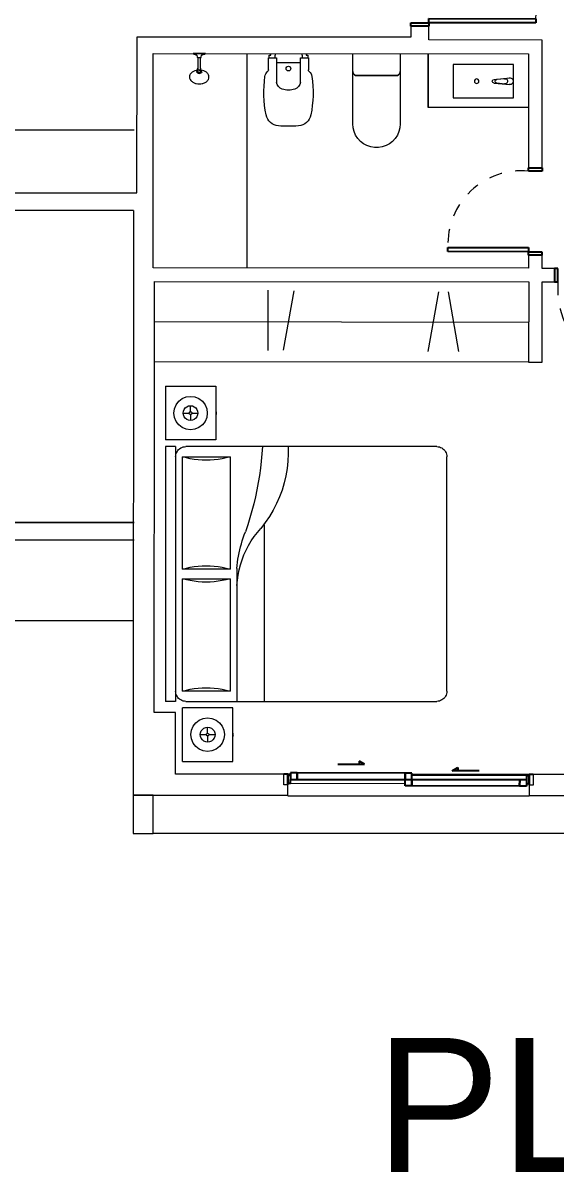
# Model space of a CAD drawing. Header units: millimetres. Extents: x 917 to 1168, y -421 to -23.
# Drawn here: x 1081.82 to 1085.79, y -244.5 to -235.91 of the extents above; entities that cross this region are included whole.
import ezdxf

# ---------------------------------------------------------------- set-up
doc = ezdxf.new("R2010")
doc.units = ezdxf.units.MM
doc.header["$LTSCALE"] = 0.1
doc.linetypes.add('Trazo', pattern=[0.00635, 0.003175, -0.003175])
doc.layers.get('0').update_dxf_attribs({"lineweight": 5})
for name, color, linetype, lineweight in [('A-DETL-GENF', 7, 'Continuous', 5), ('A-DOOR', 7, 'Continuous', 5), ('A-GLAZ', 7, 'Continuous', 5), ('A-GLAZ-SILL', 7, 'Continuous', 5), ('MUEBLES', 250, 'Continuous', 5), ('P-SANR-FIXT', 7, 'Continuous', 5)]:
    doc.layers.add(name, color=color, linetype=linetype, lineweight=lineweight)
doc.layers.add('A-DOOR-HDLN', color=5, linetype='Trazo', lineweight=5, true_color=0x0000ff)
doc.styles.get("Standard").update_dxf_attribs({"font": 'arial.ttf'})

# ---------------------------------------------------------------- blocks, each defined once
blk = doc.blocks.new('Family7 - Puerta OBLAK - Acceso-2885777-1-TORRE-ARQ-PB')
at = {"layer": 'A-DOOR', "color": 8, "lineweight": 25}
for p, q in [((-0.425, -0.0668), (-0.425, 0.0668)), ((-0.425, 0.0668), (-0.4, 0.0668)), ((-0.4, 0.0668), (-0.4, -0.0668)), ((0.4, -0.0668), (0.4, 0.0668)), ((0.4, 0.0668), (0.425, 0.0668)), ((0.425, 0.0668), (0.425, -0.0668)), ((-0.4, -0.0668), (-0.425, -0.0668)), ((-0.4, -0.0667), (-0.3693, -0.0667)), ((-0.4, -0.8667), (-0.4, -0.0667)), ((-0.3693, -0.0667), (-0.3693, -0.8667)), ((0.425, -0.0668), (0.4, -0.0668)), ((-0.3693, -0.8667), (-0.4, -0.8667))]:
    blk.add_line(p, q, dxfattribs=at)
at = {"layer": 'A-DOOR-HDLN', "color": 8}
blk.add_arc((-0.3269, -0.1376), 0.7303, 266.67006, 5.56979, dxfattribs=at)
blk = doc.blocks.new('Family6 - Puerta OBLAK - Baño-2882883-1-TORRE-ARQ-PB')
at = {"layer": 'A-DOOR', "color": 8, "lineweight": 25}
for p, q in [((-0.3, 0.6507), (-0.2685, 0.6507)), ((-0.3, 0.0507), (-0.3, 0.6507)), ((-0.2685, 0.6507), (-0.2685, 0.0507)), ((-0.325, -0.05), (-0.325, 0.05)), ((-0.325, 0.05), (-0.3, 0.05)), ((-0.2685, 0.0507), (-0.3, 0.0507)), ((-0.3, 0.05), (-0.3, -0.05)), ((0.3, -0.05), (0.3, 0.05)), ((0.3, 0.05), (0.325, 0.05)), ((0.325, 0.05), (0.325, -0.05)), ((-0.3, -0.05), (-0.325, -0.05)), ((0.325, -0.05), (0.3, -0.05))]:
    blk.add_line(p, q, dxfattribs=at)
at = {"layer": 'A-DOOR-HDLN', "color": 8}
blk.add_arc((-0.2437, 0.1049), 0.5464, 354.31204, 92.59832, dxfattribs=at)
blk = doc.blocks.new('Windows_Opening-Slide_UFME_Fenetre_Coulissante_2V - 1_20 x 1_80-2559393-1-TORRE-ARQ-PB')
at = {"layer": 'A-GLAZ', "color": 8, "lineweight": 25}
for p, q in [((-0.9, -0.078), (-0.9, 0.002)), ((-0.88, 0.008), (-0.83, 0.008)), ((-0.88, -0.04), (-0.88, 0.008)), ((-0.83, 0.008), (-0.025, 0.008)), ((-0.83, -0.04), (-0.83, 0.008)), ((-0.83, 0.008), (-0.83, -0.04)), ((-0.025, 0.008), (-0.025, -0.04)), ((-0.025, -0.04), (-0.025, 0.008)), ((-0.025, 0.008), (0.025, 0.008)), ((0.025, 0.008), (0.025, -0.04)), ((0.9, 0.002), (0.9, -0.078)), ((-0.93, -0.078), (-0.9, -0.078)), ((-0.88, -0.011), (-0.9, -0.011)), ((-0.9, -0.011), (-0.9, -0.069)), ((-0.9, -0.069), (-0.88, -0.069)), ((-0.83, -0.04), (-0.88, -0.04)), ((-0.88, -0.069), (-0.88, -0.04)), ((-0.025, -0.04), (-0.83, -0.04)), ((0.025, -0.04), (-0.025, -0.04)), ((0.025, -0.04), (-0.025, -0.04)), ((-0.025, -0.04), (-0.025, -0.088)), ((0.83, -0.04), (0.025, -0.04)), ((0.025, -0.04), (0.025, -0.088)), ((0.025, -0.088), (0.025, -0.04)), ((0.83, -0.088), (0.83, -0.04)), ((0.88, -0.04), (0.83, -0.04)), ((0.83, -0.04), (0.83, -0.088)), ((0.9, -0.011), (0.88, -0.011)), ((0.88, -0.011), (0.88, -0.04)), ((0.88, -0.088), (0.88, -0.04)), ((0.88, -0.069), (0.9, -0.069)), ((0.9, -0.069), (0.9, -0.011)), ((0.9, -0.078), (0.93, -0.078)), ((-0.5275, -0.106), (-0.3275, -0.106)), ((-0.3675, -0.1291), (-0.3675, -0.106)), ((-0.3275, -0.106), (-0.3675, -0.1291)), ((-0.025, -0.088), (0.025, -0.088)), ((0.025, -0.088), (0.83, -0.088)), ((0.3275, -0.154), (0.3675, -0.1771)), ((0.5275, -0.154), (0.3275, -0.154)), ((0.3675, -0.1771), (0.3675, -0.154)), ((0.83, -0.088), (0.88, -0.088))]:
    blk.add_line(p, q, dxfattribs=at)
at = {"layer": 'A-GLAZ', "color": 8}
for p, q in [((-0.9, -0.078), (-0.025, -0.078)), ((-0.88, -0.069), (-0.025, -0.069)), ((0.88, -0.011), (0.025, -0.011)), ((0.88, -0.078), (0.9, -0.078))]:
    blk.add_line(p, q, dxfattribs=at)
at = {"layer": 'A-GLAZ-SILL', "color": 8}
for p, q in [((-0.9, 0.078), (-0.9, 0.082)), ((0.9, 0.082), (-0.9, 0.082)), ((0.9, 0.082), (0.9, 0.078))]:
    blk.add_line(p, q, dxfattribs=at)
blk = doc.blocks.new('Family5 - Puerta OPBLAK - Dormitorio-2880729-1-TORRE-ARQ-PB')
at = {"layer": 'A-DOOR', "color": 8, "lineweight": 25}
for p, q in [((-0.35, 0.05), (-0.375, 0.05)), ((-0.375, 0.05), (-0.375, -0.05)), ((-0.35, -0.05), (-0.35, 0.05)), ((0.375, 0.05), (0.35, 0.05)), ((0.35, 0.05), (0.35, -0.05)), ((0.375, -0.05), (0.375, 0.05)), ((-0.375, -0.05), (-0.35, -0.05)), ((0.35, -0.05), (0.315, -0.05)), ((0.315, -0.05), (0.315, -0.75)), ((0.35, -0.75), (0.35, -0.05)), ((0.35, -0.05), (0.375, -0.05)), ((0.315, -0.75), (0.35, -0.75))]:
    blk.add_line(p, q, dxfattribs=at)
at = {"layer": 'A-DOOR-HDLN', "color": 8}
blk.add_arc((0.3017, -0.0967), 0.6534, 175.89838, 271.16402, dxfattribs=at)
blk = doc.blocks.new('cama grande')
at = {"layer": 'MUEBLES'}
for p, q in [((584.8597, 704.5615), (584.8847, 704.5615)), ((584.8597, 704.5615), (584.8597, 704.1865)), ((584.8847, 704.5615), (585.2597, 704.5615)), ((585.2597, 704.1866), (585.2597, 704.5615)), ((585.3097, 704.5615), (587.2097, 704.5615)), ((585.3097, 704.4853), (585.3097, 704.5615)), ((587.2097, 704.4853), (587.2097, 704.5615)), ((584.9515, 704.4365), (584.939, 704.4064)), ((584.9713, 704.4624), (584.9515, 704.4365)), ((584.9972, 704.4822), (584.9713, 704.4624)), ((585.0273, 704.4947), (584.9972, 704.4822)), ((585.0597, 704.499), (585.0273, 704.4947)), ((585.092, 704.4947), (585.0597, 704.499)), ((585.1221, 704.4822), (585.092, 704.4947)), ((585.148, 704.4624), (585.1221, 704.4822)), ((585.1679, 704.4365), (585.148, 704.4624)), ((585.1804, 704.4064), (585.1679, 704.4365)), ((585.3097, 704.4853), (585.3859, 704.4853)), ((585.3155, 704.4382), (585.3123, 704.4288)), ((585.3199, 704.4472), (585.3155, 704.4382)), ((585.3254, 704.4554), (585.3199, 704.4472)), ((585.332, 704.4629), (585.3254, 704.4554)), ((585.3395, 704.4695), (585.332, 704.4629)), ((585.3478, 704.475), (585.3395, 704.4695)), ((585.3567, 704.4795), (585.3478, 704.475)), ((585.3661, 704.4827), (585.3567, 704.4795)), ((585.3759, 704.4846), (585.3661, 704.4827)), ((585.3859, 704.4853), (585.3759, 704.4846)), ((585.3859, 704.4853), (587.1335, 704.4853)), ((586.2241, 704.4345), (585.3859, 704.4345)), ((585.3936, 704.4054), (585.3859, 704.4345)), ((585.3859, 704.4345), (585.3859, 704.0789)), ((586.2241, 704.4345), (586.2163, 704.4054)), ((586.2241, 704.0789), (586.2241, 704.4345)), ((587.1335, 704.4345), (586.2953, 704.4345)), ((586.2953, 704.4345), (586.2953, 704.0789)), ((586.303, 704.4054), (586.2953, 704.4345)), ((587.1335, 704.4345), (587.1257, 704.4054)), ((587.1434, 704.4846), (587.1335, 704.4853)), ((587.1335, 704.4853), (587.2097, 704.4853)), ((587.1335, 704.0789), (587.1335, 704.4345)), ((587.1532, 704.4827), (587.1434, 704.4846)), ((587.1626, 704.4795), (587.1532, 704.4827)), ((587.1716, 704.475), (587.1626, 704.4795)), ((587.1799, 704.4695), (587.1716, 704.475)), ((587.1873, 704.4629), (587.1799, 704.4695)), ((587.1939, 704.4554), (587.1873, 704.4629)), ((587.1995, 704.4472), (587.1939, 704.4554)), ((587.2039, 704.4382), (587.1995, 704.4472)), ((587.2071, 704.4288), (587.2039, 704.4382)), ((587.6329, 704.4338), (587.2579, 704.4338)), ((587.2579, 704.059), (587.2579, 704.4338)), ((587.6579, 704.4338), (587.6329, 704.4338)), ((587.6579, 704.4338), (587.6579, 704.0589)), ((584.939, 704.4064), (584.9347, 704.374)), ((584.9347, 704.374), (584.939, 704.3417)), ((585.0065, 704.3883), (585.0046, 704.374)), ((585.0496, 704.374), (585.0046, 704.374)), ((585.0046, 704.374), (585.0065, 704.3598)), ((585.012, 704.4015), (585.0065, 704.3883)), ((585.0065, 704.3598), (585.012, 704.3465)), ((585.0208, 704.4129), (585.012, 704.4015)), ((585.0322, 704.4217), (585.0208, 704.4129)), ((585.0454, 704.4272), (585.0322, 704.4217)), ((585.0597, 704.4291), (585.0454, 704.4272)), ((585.05, 704.3766), (585.0496, 704.374)), ((585.0496, 704.374), (585.05, 704.3714)), ((585.051, 704.379), (585.05, 704.3766)), ((585.05, 704.3714), (585.051, 704.369)), ((585.0526, 704.3811), (585.051, 704.379)), ((585.051, 704.369), (585.0526, 704.3669)), ((585.0547, 704.3827), (585.0526, 704.3811)), ((585.0526, 704.3669), (585.0547, 704.3654)), ((585.0571, 704.3837), (585.0547, 704.3827)), ((585.0547, 704.3654), (585.0571, 704.3644)), ((585.0597, 704.384), (585.0571, 704.3837)), ((585.0571, 704.3644), (585.0597, 704.364)), ((585.0597, 704.4291), (585.0597, 704.384)), ((585.0739, 704.4272), (585.0597, 704.4291)), ((585.0623, 704.3837), (585.0597, 704.384)), ((585.0597, 704.364), (585.0623, 704.3644)), ((585.0597, 704.364), (585.0597, 704.319)), ((585.0647, 704.3827), (585.0623, 704.3837)), ((585.0623, 704.3644), (585.0647, 704.3654)), ((585.0667, 704.3811), (585.0647, 704.3827)), ((585.0647, 704.3654), (585.0667, 704.3669)), ((585.0683, 704.379), (585.0667, 704.3811)), ((585.0667, 704.3669), (585.0683, 704.369)), ((585.0693, 704.3766), (585.0683, 704.379)), ((585.0683, 704.369), (585.0693, 704.3714)), ((585.0697, 704.374), (585.0693, 704.3766)), ((585.0693, 704.3714), (585.0697, 704.374)), ((585.0697, 704.374), (585.1147, 704.374)), ((585.0872, 704.4217), (585.0739, 704.4272)), ((585.0986, 704.4129), (585.0872, 704.4217)), ((585.1073, 704.4015), (585.0986, 704.4129)), ((585.1128, 704.3883), (585.1073, 704.4015)), ((585.1073, 704.3465), (585.1128, 704.3598)), ((585.1147, 704.374), (585.1128, 704.3883)), ((585.1128, 704.3598), (585.1147, 704.374)), ((585.1846, 704.374), (585.1804, 704.4064)), ((585.1804, 704.3417), (585.1846, 704.374)), ((585.3103, 704.419), (585.3097, 704.4091)), ((585.3097, 703.8376), (585.3097, 704.4091)), ((585.3123, 704.4288), (585.3103, 704.419)), ((585.3999, 704.3761), (585.3936, 704.4054)), ((585.4049, 704.3465), (585.3999, 704.3761)), ((586.21, 704.3761), (586.205, 704.3465)), ((586.2163, 704.4054), (586.21, 704.3761)), ((586.3093, 704.3761), (586.303, 704.4054)), ((586.3143, 704.3465), (586.3093, 704.3761)), ((587.1194, 704.3761), (587.1144, 704.3465)), ((587.1257, 704.4054), (587.1194, 704.3761)), ((587.209, 704.419), (587.2071, 704.4288)), ((587.2097, 704.4091), (587.209, 704.419)), ((587.2097, 704.4091), (587.2097, 704.0281)), ((587.3954, 704.3546), (587.3695, 704.3348)), ((587.4256, 704.3671), (587.3954, 704.3546)), ((587.4579, 704.3714), (587.4256, 704.3671)), ((587.4902, 704.3671), (587.4579, 704.3714)), ((587.5204, 704.3546), (587.4902, 704.3671)), ((587.5462, 704.3348), (587.5204, 704.3546)), ((584.939, 704.3417), (584.9515, 704.3116)), ((584.9515, 704.3116), (584.9713, 704.2857)), ((584.9713, 704.2857), (584.9972, 704.2658)), ((584.9972, 704.2658), (585.0273, 704.2533)), ((585.012, 704.3465), (585.0208, 704.3351)), ((585.0208, 704.3351), (585.0322, 704.3264)), ((585.0322, 704.3264), (585.0454, 704.3209)), ((585.0454, 704.3209), (585.0597, 704.319)), ((585.0597, 704.319), (585.0739, 704.3209)), ((585.0739, 704.3209), (585.0872, 704.3264)), ((585.0872, 704.3264), (585.0986, 704.3351)), ((585.092, 704.2533), (585.1221, 704.2658)), ((585.0986, 704.3351), (585.1073, 704.3465)), ((585.1221, 704.2658), (585.148, 704.2857)), ((585.148, 704.2857), (585.1679, 704.3116)), ((585.1679, 704.3116), (585.1804, 704.3417)), ((585.4084, 704.3166), (585.4049, 704.3465)), ((585.4106, 704.2867), (585.4084, 704.3166)), ((585.4113, 704.2567), (585.4106, 704.2867)), ((586.1994, 704.2867), (586.1987, 704.2567)), ((586.2015, 704.3166), (586.1994, 704.2867)), ((586.205, 704.3465), (586.2015, 704.3166)), ((586.3178, 704.3166), (586.3143, 704.3465)), ((586.32, 704.2867), (586.3178, 704.3166)), ((586.3207, 704.2567), (586.32, 704.2867)), ((587.1088, 704.2867), (587.1081, 704.2567)), ((587.1109, 704.3166), (587.1088, 704.2867)), ((587.1144, 704.3465), (587.1109, 704.3166)), ((587.3372, 704.2788), (587.3329, 704.2464)), ((587.3497, 704.3089), (587.3372, 704.2788)), ((587.3695, 704.3348), (587.3497, 704.3089)), ((587.4102, 704.2739), (587.4047, 704.2607)), ((587.419, 704.2853), (587.4102, 704.2739)), ((587.4304, 704.2941), (587.419, 704.2853)), ((587.4437, 704.2996), (587.4304, 704.2941)), ((587.4579, 704.3014), (587.4437, 704.2996)), ((587.4579, 704.3014), (587.4579, 704.2564)), ((587.4721, 704.2996), (587.4579, 704.3014)), ((587.4854, 704.2941), (587.4721, 704.2996)), ((587.4968, 704.2853), (587.4854, 704.2941)), ((587.5055, 704.2739), (587.4968, 704.2853)), ((587.511, 704.2607), (587.5055, 704.2739)), ((587.5661, 704.3089), (587.5462, 704.3348)), ((587.5786, 704.2788), (587.5661, 704.3089)), ((587.5828, 704.2464), (587.5786, 704.2788)), ((584.8597, 704.1865), (585.2597, 704.1866)), ((585.0273, 704.2533), (585.0597, 704.2491)), ((585.0489, 704.1866), (585.0488, 704.1866)), ((585.0488, 704.1866), (585.0488, 704.1839)), ((585.0489, 704.1839), (585.0488, 704.1839)), ((585.0489, 704.1839), (585.0489, 704.1866)), ((585.0492, 704.1839), (585.0489, 704.1839)), ((585.0492, 704.1839), (585.0492, 704.1866)), ((585.0498, 704.1839), (585.0492, 704.1839)), ((585.0498, 704.1839), (585.0498, 704.1866)), ((585.0498, 704.1839), (585.0506, 704.1839)), ((585.0506, 704.1839), (585.0506, 704.1866)), ((585.0506, 704.1839), (585.0515, 704.1839)), ((585.0515, 704.1839), (585.0515, 704.1866)), ((585.0515, 704.1839), (585.0526, 704.1839)), ((585.0526, 704.1839), (585.0526, 704.1866)), ((585.0526, 704.1839), (585.0539, 704.1839)), ((585.0539, 704.1839), (585.0539, 704.1866)), ((585.0539, 704.1839), (585.0553, 704.1839)), ((585.0553, 704.1839), (585.0553, 704.1866)), ((585.0553, 704.1839), (585.0568, 704.1839)), ((585.0568, 704.1839), (585.0568, 704.1866)), ((585.0568, 704.1839), (585.0584, 704.1839)), ((585.0584, 704.1839), (585.0584, 704.1866)), ((585.0584, 704.1839), (585.06, 704.1839)), ((585.0597, 704.2491), (585.092, 704.2533)), ((585.06, 704.1839), (585.06, 704.1866)), ((585.06, 704.1839), (585.0616, 704.1839)), ((585.0616, 704.1839), (585.0616, 704.1866)), ((585.0616, 704.1839), (585.0631, 704.1839)), ((585.0631, 704.1839), (585.0631, 704.1866)), ((585.0631, 704.1839), (585.0646, 704.1839)), ((585.0646, 704.1839), (585.0646, 704.1866)), ((585.0646, 704.1839), (585.066, 704.1839)), ((585.066, 704.1839), (585.066, 704.1866)), ((585.066, 704.1839), (585.0673, 704.1839)), ((585.0673, 704.1839), (585.0673, 704.1866)), ((585.0673, 704.1839), (585.0684, 704.1839)), ((585.0684, 704.1839), (585.0684, 704.1866)), ((585.0684, 704.1839), (585.0694, 704.1839)), ((585.0694, 704.1839), (585.0694, 704.1866)), ((585.0694, 704.1839), (585.0701, 704.1839)), ((585.0701, 704.1839), (585.0701, 704.1866)), ((585.0707, 704.1839), (585.0701, 704.1839)), ((585.0707, 704.1839), (585.0707, 704.1866)), ((585.071, 704.1839), (585.0707, 704.1839)), ((585.071, 704.1839), (585.071, 704.1866)), ((585.0711, 704.1839), (585.071, 704.1839)), ((585.0711, 704.1866), (585.0711, 704.1839)), ((585.2597, 704.1866), (585.2597, 704.1866)), ((585.4049, 704.1668), (585.4084, 704.1967)), ((585.4084, 704.1967), (585.4106, 704.2266)), ((585.4106, 704.2266), (585.4113, 704.2567)), ((586.1987, 704.2567), (586.1994, 704.2266)), ((586.1994, 704.2266), (586.2015, 704.1967)), ((586.2015, 704.1967), (586.205, 704.1668)), ((586.3143, 704.1668), (586.3178, 704.1967)), ((586.3178, 704.1967), (586.32, 704.2266)), ((586.32, 704.2266), (586.3207, 704.2567)), ((587.1081, 704.2567), (587.1088, 704.2266)), ((587.1088, 704.2266), (587.1109, 704.1967)), ((587.1109, 704.1967), (587.1144, 704.1668)), ((587.3329, 704.2464), (587.3372, 704.2141)), ((587.3372, 704.2141), (587.3497, 704.1839)), ((587.3497, 704.1839), (587.3695, 704.1581)), ((587.4047, 704.2607), (587.4029, 704.2464)), ((587.4479, 704.2464), (587.4029, 704.2464)), ((587.4029, 704.2464), (587.4047, 704.2322)), ((587.4047, 704.2322), (587.4102, 704.2189)), ((587.4102, 704.2189), (587.419, 704.2075)), ((587.419, 704.2075), (587.4304, 704.1988)), ((587.4304, 704.1988), (587.4437, 704.1933)), ((587.4437, 704.1933), (587.4579, 704.1914)), ((587.4482, 704.249), (587.4479, 704.2464)), ((587.4479, 704.2464), (587.4482, 704.2438)), ((587.4492, 704.2514), (587.4482, 704.249)), ((587.4482, 704.2438), (587.4492, 704.2414)), ((587.4508, 704.2535), (587.4492, 704.2514)), ((587.4492, 704.2414), (587.4508, 704.2393)), ((587.4529, 704.2551), (587.4508, 704.2535)), ((587.4508, 704.2393), (587.4529, 704.2377)), ((587.4553, 704.2561), (587.4529, 704.2551)), ((587.4529, 704.2377), (587.4553, 704.2367)), ((587.4579, 704.2564), (587.4553, 704.2561)), ((587.4553, 704.2367), (587.4579, 704.2364)), ((587.4605, 704.2561), (587.4579, 704.2564)), ((587.4579, 704.2364), (587.4605, 704.2367)), ((587.4579, 704.2364), (587.4579, 704.1914)), ((587.4579, 704.1914), (587.4721, 704.1933)), ((587.4629, 704.2551), (587.4605, 704.2561)), ((587.4605, 704.2367), (587.4629, 704.2377)), ((587.465, 704.2535), (587.4629, 704.2551)), ((587.4629, 704.2377), (587.465, 704.2393)), ((587.4666, 704.2514), (587.465, 704.2535)), ((587.465, 704.2393), (587.4666, 704.2414)), ((587.4676, 704.249), (587.4666, 704.2514)), ((587.4666, 704.2414), (587.4676, 704.2438)), ((587.4679, 704.2464), (587.4676, 704.249)), ((587.4676, 704.2438), (587.4679, 704.2464)), ((587.4679, 704.2464), (587.5129, 704.2464)), ((587.4721, 704.1933), (587.4854, 704.1988)), ((587.4854, 704.1988), (587.4968, 704.2075)), ((587.4968, 704.2075), (587.5055, 704.2189)), ((587.5055, 704.2189), (587.511, 704.2322)), ((587.5129, 704.2464), (587.511, 704.2607)), ((587.511, 704.2322), (587.5129, 704.2464)), ((587.5462, 704.1581), (587.5661, 704.1839)), ((587.5661, 704.1839), (587.5786, 704.2141)), ((587.5786, 704.2141), (587.5828, 704.2464)), ((585.3859, 704.0789), (585.3936, 704.1079)), ((585.3936, 704.1079), (585.3999, 704.1372)), ((585.3999, 704.1372), (585.4049, 704.1668)), ((586.205, 704.1668), (586.21, 704.1372)), ((586.21, 704.1372), (586.2163, 704.1079)), ((586.2163, 704.1079), (586.2241, 704.0789)), ((586.2953, 704.0789), (586.303, 704.1079)), ((586.303, 704.1079), (586.3093, 704.1372)), ((586.3093, 704.1372), (586.3143, 704.1668)), ((587.1144, 704.1668), (587.1194, 704.1372)), ((587.1194, 704.1372), (587.1257, 704.1079)), ((587.1257, 704.1079), (587.1335, 704.0789)), ((587.3695, 704.1581), (587.3954, 704.1382)), ((587.3954, 704.1382), (587.4256, 704.1257)), ((587.4256, 704.1257), (587.4579, 704.1215)), ((587.4579, 704.1215), (587.4902, 704.1257)), ((587.4902, 704.1257), (587.5204, 704.1382)), ((587.5204, 704.1382), (587.5462, 704.1581)), ((585.3859, 704.0789), (586.2241, 704.0789)), ((586.0794, 704.0068), (586.0566, 704.0012)), ((586.1025, 704.0118), (586.0794, 704.0068)), ((586.1256, 704.0162), (586.1025, 704.0118)), ((586.1488, 704.0201), (586.1256, 704.0162)), ((586.1722, 704.0233), (586.1488, 704.0201)), ((586.1956, 704.026), (586.1722, 704.0233)), ((586.2295, 704.0116), (586.1915, 704.0018)), ((586.2191, 704.0281), (586.1956, 704.026)), ((586.2191, 704.0281), (586.3461, 704.0281)), ((586.268, 704.0193), (586.2295, 704.0116)), ((586.3069, 704.0248), (586.268, 704.0193)), ((586.2953, 704.0789), (587.1335, 704.0789)), ((586.3461, 704.0281), (586.3069, 704.0248)), ((586.3461, 704.0281), (587.2097, 704.0281)), ((587.2097, 704.0281), (587.2097, 703.8249)), ((587.2579, 704.0589), (587.2579, 704.059)), ((587.6579, 704.0589), (587.2579, 704.0589)), ((587.4464, 704.059), (587.4464, 704.0562)), ((587.4464, 704.0562), (587.4465, 704.0562)), ((587.4465, 704.0562), (587.4465, 704.059)), ((587.4465, 704.0562), (587.4469, 704.0562)), ((587.4469, 704.0562), (587.4469, 704.059)), ((587.4469, 704.0562), (587.4475, 704.0562)), ((587.4475, 704.0562), (587.4475, 704.059)), ((587.4482, 704.0562), (587.4475, 704.0562)), ((587.4482, 704.0562), (587.4482, 704.059)), ((587.4492, 704.0562), (587.4482, 704.0562)), ((587.4492, 704.0562), (587.4492, 704.059)), ((587.4503, 704.0562), (587.4492, 704.0562)), ((587.4503, 704.0562), (587.4503, 704.059)), ((587.4515, 704.0562), (587.4503, 704.0562)), ((587.4515, 704.0562), (587.4515, 704.059)), ((587.4529, 704.0562), (587.4515, 704.0562)), ((587.4529, 704.0562), (587.4529, 704.059)), ((587.4545, 704.0562), (587.4529, 704.0562)), ((587.4545, 704.0562), (587.4545, 704.059)), ((587.456, 704.0562), (587.4545, 704.0562)), ((587.456, 704.0562), (587.456, 704.059)), ((587.4576, 704.0562), (587.456, 704.0562)), ((587.4576, 704.0562), (587.4576, 704.059)), ((587.4592, 704.0562), (587.4576, 704.0562)), ((587.4592, 704.0562), (587.4592, 704.059)), ((587.4608, 704.0562), (587.4592, 704.0562)), ((587.4608, 704.0562), (587.4608, 704.059)), ((587.4622, 704.0562), (587.4608, 704.0562)), ((587.4622, 704.0562), (587.4622, 704.059)), ((587.4636, 704.0562), (587.4622, 704.0562)), ((587.4636, 704.0562), (587.4636, 704.059)), ((587.4649, 704.0562), (587.4636, 704.0562)), ((587.4649, 704.0562), (587.4649, 704.059)), ((587.4661, 704.0562), (587.4649, 704.0562)), ((587.4661, 704.0562), (587.4661, 704.059)), ((587.467, 704.0562), (587.4661, 704.0562)), ((587.467, 704.0562), (587.467, 704.059)), ((587.4678, 704.0562), (587.467, 704.0562)), ((587.4678, 704.0562), (587.4678, 704.059)), ((587.4678, 704.0562), (587.4683, 704.0562)), ((587.4683, 704.0562), (587.4683, 704.059)), ((587.4683, 704.0562), (587.4687, 704.0562)), ((587.4687, 704.059), (587.4688, 704.059)), ((587.4687, 704.0562), (587.4687, 704.059)), ((587.4687, 704.0562), (587.4688, 704.0562)), ((587.4688, 704.059), (587.4688, 704.0562)), ((585.7896, 703.9164), (585.8417, 703.9312)), ((585.8417, 703.9312), (585.8934, 703.9473)), ((585.8934, 703.9473), (585.9447, 703.9646)), ((585.9667, 703.973), (585.9447, 703.9646)), ((585.9889, 703.9809), (585.9667, 703.973)), ((586.013, 703.9214), (585.9804, 703.8995)), ((586.0112, 703.9882), (585.9889, 703.9809)), ((586.0338, 703.995), (586.0112, 703.9882)), ((586.0468, 703.9415), (586.013, 703.9214)), ((586.0566, 704.0012), (586.0338, 703.995)), ((586.0816, 703.9596), (586.0468, 703.9415)), ((586.1174, 703.9757), (586.0816, 703.9596)), ((586.1541, 703.9898), (586.1174, 703.9757)), ((586.1915, 704.0018), (586.1541, 703.9898)), ((585.3097, 703.8376), (585.3637, 703.8414)), ((585.3097, 703.6456), (585.3097, 703.8376)), ((585.3637, 703.8414), (585.4176, 703.8464)), ((585.4176, 703.8464), (585.4713, 703.8527)), ((585.4713, 703.8527), (585.5249, 703.8602)), ((585.5249, 703.8602), (585.5784, 703.869)), ((585.5784, 703.869), (585.6316, 703.879)), ((585.6316, 703.879), (585.6845, 703.8902)), ((585.6845, 703.8902), (585.7372, 703.9027)), ((585.7372, 703.9027), (585.7896, 703.9164)), ((585.876, 703.8167), (585.9193, 703.8503)), ((585.9492, 703.8757), (585.9193, 703.8503)), ((585.9804, 703.8995), (585.9492, 703.8757)), ((585.7349, 703.7326), (585.7836, 703.7577)), ((585.7836, 703.7577), (585.8307, 703.7858)), ((585.8307, 703.7858), (585.876, 703.8167)), ((585.8939, 703.8249), (587.2097, 703.8249)), ((587.2097, 703.8249), (587.2097, 702.5377)), ((585.4736, 703.6537), (585.5276, 703.663)), ((585.5276, 703.663), (585.581, 703.6756)), ((585.581, 703.6756), (585.6334, 703.6915)), ((585.6334, 703.6915), (585.6848, 703.7105)), ((585.6848, 703.7105), (585.7349, 703.7326)), ((585.3097, 703.6456), (585.3645, 703.645)), ((585.3097, 702.5377), (585.3097, 703.6456)), ((585.3645, 703.645), (585.4192, 703.6476)), ((585.4192, 703.6476), (585.4736, 703.6537)), ((585.3097, 702.5377), (585.3103, 702.5277)), ((585.3103, 702.5277), (585.3123, 702.5179)), ((585.3123, 702.5179), (585.3155, 702.5085)), ((585.3155, 702.5085), (585.3199, 702.4996)), ((585.3199, 702.4996), (585.3254, 702.4913)), ((585.3254, 702.4913), (585.332, 702.4838)), ((585.332, 702.4838), (585.3395, 702.4772)), ((585.3395, 702.4772), (585.3478, 702.4717)), ((585.3478, 702.4717), (585.3567, 702.4673)), ((585.3567, 702.4673), (585.3661, 702.464)), ((585.3661, 702.464), (585.3759, 702.4621)), ((585.3759, 702.4621), (585.3859, 702.4615)), ((587.1335, 702.4615), (585.3859, 702.4615)), ((587.1335, 702.4615), (587.1434, 702.4621)), ((587.1434, 702.4621), (587.1532, 702.464)), ((587.1532, 702.464), (587.1626, 702.4673)), ((587.1626, 702.4673), (587.1716, 702.4717)), ((587.1716, 702.4717), (587.1799, 702.4772)), ((587.1799, 702.4772), (587.1873, 702.4838)), ((587.1873, 702.4838), (587.1939, 702.4913)), ((587.1939, 702.4913), (587.1995, 702.4996)), ((587.1995, 702.4996), (587.2039, 702.5085)), ((587.2039, 702.5085), (587.2071, 702.5179)), ((587.2071, 702.5179), (587.209, 702.5277)), ((587.209, 702.5277), (587.2097, 702.5377))]:
    blk.add_line(p, q, dxfattribs=at)
blk = doc.blocks.new('Sanitary_Toilets_Ceramica-Catalano_Zero-70-One-Piece-Close-Coupled-Syphonic - Default-V1-2-TORRE-ARQ- PB _-2_14_')
at = {"layer": 'A-DETL-GENF', "color": 8}
for p, q in [((0.0444, 0.177), (0.0015, 0.177)), ((0.0887, 0.177), (0.0444, 0.177)), ((0.1331, 0.177), (0.0887, 0.177)), ((0.1331, 0.177), (0.1423, 0.1755)), ((0.524, 0.177), (0.1331, 0.177)), ((0.1423, 0.1755), (0.1331, 0.177)), ((0.1423, 0.1755), (0.1507, 0.1713)), ((0.1507, 0.1713), (0.1423, 0.1755)), ((0.5531, 0.1746), (0.524, 0.177)), ((0.5815, 0.1674), (0.5531, 0.1746)), ((0.1507, 0.1713), (0.1573, 0.1646)), ((0.1573, 0.1646), (0.1507, 0.1713)), ((0.1573, 0.1646), (0.1616, 0.1563)), ((0.1616, 0.1563), (0.1573, 0.1646)), ((0.1616, 0.1563), (0.1631, 0.147)), ((0.1631, 0.147), (0.1616, 0.1563)), ((0.1631, 0.147), (0.1631, -0.147)), ((0.1631, 0.098), (0.1631, 0.147)), ((0.1631, 0.049), (0.1631, 0.098)), ((0.6082, 0.1557), (0.5815, 0.1674)), ((0.6327, 0.1397), (0.6082, 0.1557)), ((0.6542, 0.1199), (0.6327, 0.1397)), ((0.6722, 0.0968), (0.6542, 0.1199)), ((0.6861, 0.0711), (0.6722, 0.0968)), ((0.1631, 0), (0.1631, 0.049)), ((0.6956, 0.0435), (0.6861, 0.0711)), ((0.7004, 0.0146), (0.6956, 0.0435)), ((0.7004, -0.0146), (0.7004, 0.0146)), ((0.1631, -0.049), (0.1631, 0)), ((0.1631, -0.098), (0.1631, -0.049)), ((0.6722, -0.0968), (0.6861, -0.0711)), ((0.6861, -0.0711), (0.6956, -0.0435)), ((0.6956, -0.0435), (0.7004, -0.0146)), ((0.1507, -0.1713), (0.1423, -0.1755)), ((0.1423, -0.1755), (0.1507, -0.1713)), ((0.1573, -0.1646), (0.1507, -0.1713)), ((0.1507, -0.1713), (0.1573, -0.1646)), ((0.1616, -0.1563), (0.1573, -0.1646)), ((0.1573, -0.1646), (0.1616, -0.1563)), ((0.1631, -0.147), (0.1616, -0.1563)), ((0.1616, -0.1563), (0.1631, -0.147)), ((0.1631, -0.147), (0.1631, -0.098)), ((0.5531, -0.1746), (0.5815, -0.1674)), ((0.5815, -0.1674), (0.6082, -0.1557)), ((0.6082, -0.1557), (0.6327, -0.1397)), ((0.6327, -0.1397), (0.6542, -0.1199)), ((0.6542, -0.1199), (0.6722, -0.0968)), ((0.0015, -0.177), (0.0444, -0.177)), ((0.0444, -0.177), (0.0887, -0.177)), ((0.0887, -0.177), (0.1331, -0.177)), ((0.1423, -0.1755), (0.1331, -0.177)), ((0.1331, -0.177), (0.1423, -0.1755)), ((0.1331, -0.177), (0.524, -0.177)), ((0.524, -0.177), (0.5531, -0.1746))]:
    blk.add_line(p, q, dxfattribs=at)
blk = doc.blocks.new('Vitreous china bidet _ Debba _ Roca _ 355994xx0 - White - Debba- Roca-2705266-2-TORRE-ARQ- PB _-2_14_')
at = {"layer": 'P-SANR-FIXT', "color": 8}
for p, q in [((0.0357, 0.0802), (0.0357, 0.2622)), ((0.2143, 0.2622), (0.2143, 0.0802)), ((-0.0236, 0.1689), (-0.0236, 0.0802)), ((0.0357, 0.1159), (0.2143, 0.1159)), ((0.2736, 0.0802), (0.2738, 0.1687)), ((-0.0236, 0.0802), (-0.0194, 0.0802)), ((-0.0194, 0.0802), (-0.0194, 0.0596)), ((-0.0194, 0.0802), (0.0221, 0.0802)), ((-0.0194, 0.0596), (-0.006, 0.0596)), ((-0.006, 0.0596), (-0.006, 0.0508)), ((0.0221, 0.0802), (0.0357, 0.0802)), ((0.0221, 0.0596), (0.0221, 0.0802)), ((0.026, 0.0596), (0.0221, 0.0596)), ((0.026, 0.0508), (0.026, 0.0596)), ((0.2143, 0.0802), (0.2279, 0.0802)), ((0.224, 0.0596), (0.2279, 0.0596)), ((0.224, 0.0508), (0.224, 0.0596)), ((0.2279, 0.0802), (0.2694, 0.0802)), ((0.2279, 0.0596), (0.2279, 0.0802)), ((0.256, 0.0508), (0.256, 0.0596)), ((0.256, 0.0596), (0.2694, 0.0596)), ((0.2694, 0.0596), (0.2694, 0.0802)), ((0.2694, 0.0802), (0.2736, 0.0802))]:
    blk.add_line(p, q, dxfattribs=at)
for centre, radius, start, end in [((0.0575, 0.4868), 0.1013, 93.86915, 168.75559), ((0.125, -0.5106), 1.1009, 86.13085, 93.86915), ((0.1925, 0.4868), 0.1013, 11.24441, 86.13085), ((0.8089, 0.3374), 0.8673, 168.75559, 187.87391), ((-0.5589, 0.3374), 0.8673, 352.12609, 11.24441), ((0.1, 0.2529), 0.0649, 110.16908, 171.83092), ((0.1293, 0.1353), 0.1859, 91.32885, 106.15101), ((0.1207, 0.1353), 0.1859, 73.84899, 88.67115), ((0.15, 0.2529), 0.0649, 8.16908, 69.83092), ((0.0086, 0.2267), 0.0594, 187.87391, 225.1331), ((-0.0411, 0.1689), 0.0175, 0, 63.70008), ((0.125, 0.1608), 0.0175, 0, 180), ((0.2904, 0.1686), 0.0167, 126.27151, 179.72849), ((0.2414, 0.2267), 0.0594, 311.25476, 352.12609), ((0.125, 0.1608), 0.0175, 180, 0)]:
    blk.add_arc(centre, radius, start, end, dxfattribs=at)
blk = doc.blocks.new('Shower-Valve_Trim-KOHLER-Alteo-K-TS45106 - 2_5 GPM_ 2BZ-Oil-Rubed Nickel-V7-2-TORRE-ARQ- PB _-2_14_')
at = {"layer": 'P-SANR-FIXT', "color": 8}
for p, q in [((2.5274, -14.2181), (2.5169, -14.2613)), ((2.5304, -14.2201), (2.5274, -14.2181)), ((2.5491, -14.2543), (2.5352, -14.2486)), ((2.5169, -14.2613), (2.5063, -14.3045)), ((2.5063, -14.3045), (2.5099, -14.304)), ((2.5273, -14.281), (2.5422, -14.2823)), ((2.5433, -14.2816), (2.544, -14.2785)), ((2.544, -14.2785), (2.5489, -14.2585)), ((2.544, -14.2785), (2.6228, -14.2978)), ((2.5489, -14.2585), (2.5496, -14.2555)), ((2.6277, -14.2778), (2.5489, -14.2585)), ((2.6228, -14.2978), (2.6275, -14.299)), ((2.6273, -14.3012), (2.6353, -14.3032)), ((2.6277, -14.2778), (2.6324, -14.2789)), ((2.6412, -14.2788), (2.6333, -14.2768)), ((2.6353, -14.3032), (2.6403, -14.3044)), ((2.6412, -14.2788), (2.6463, -14.28))]:
    blk.add_line(p, q, dxfattribs=at)
for centre, radius, start, end in [((2.5286, -14.2227), 0.00317, 6.88973, 54.99277), ((2.3096, -14.2492), 0.2237, 0.86448, 6.88973), ((2.5364, -14.2458), 0.00308, 180.86448, 247.69643), ((2.7256, -14.3114), 0.0905, 131.08312, 158.8669), ((2.697, -14.2785), 0.0469, 98.13329, 131.08312), ((2.696, -14.2716), 0.0399, 63.16756, 98.13329), ((2.6956, -14.2724), 0.0408, 36.25317, 63.16756), ((2.6759, -14.2869), 0.0652, 13.90573, 36.25317), ((2.5094, -14.3008), 0.00318, 277.49573, 325.59877), ((2.3275, -14.1762), 0.2237, 325.59877, 331.62402), ((2.527, -14.284), 0.00308, 84.79207, 151.62402), ((2.5423, -14.2813), 0.000995, 264.79207, 346.24425), ((2.5487, -14.2552), 0.000995, 346.24425, 67.69643), ((2.629, -14.2944), 0.00706, 209.18005, 256.24425), ((2.6316, -14.2837), 0.00706, 76.24425, 123.30845), ((2.7252, -14.3132), 0.0905, 173.6216, 201.40538), ((2.6532, -14.2979), 0.0156, 203.24425, 228.68804), ((2.6423, -14.2962), 0.00848, 256.24425, 285.40268), ((2.6414, -14.2929), 0.0119, 285.40268, 336.41209), ((2.6547, -14.2917), 0.0156, 103.80047, 129.24425), ((2.6364, -14.3294), 0.0206, 46.321, 64.72443), ((2.6442, -14.2882), 0.00848, 47.08582, 76.24425), ((2.6419, -14.2907), 0.0119, 356.07641, 47.08582), ((2.639, -14.2912), 0.0148, 333.96033, 346.24425), ((2.639, -14.2912), 0.0148, 346.24425, 358.52817), ((2.6544, -14.2561), 0.0206, 267.76407, 286.1675), ((2.642, -14.2919), 0.0998, 333.27475, 346.24425), ((2.642, -14.2919), 0.0998, 346.24425, 359.21375), ((2.6548, -14.2921), 0.0869, 359.21375, 13.90573), ((2.6846, -14.3292), 0.0469, 201.40538, 234.35521), ((2.6805, -14.3348), 0.0399, 234.35521, 269.32094), ((2.6805, -14.334), 0.0408, 269.32094, 296.23533), ((2.6697, -14.312), 0.0652, 296.23533, 318.58277), ((2.6535, -14.2977), 0.0869, 318.58277, 333.27475)]:
    blk.add_arc(centre, radius, start, end, dxfattribs=at)
for centre, major_axis, start_param, end_param in [((2.63, -14.289), (0.0025, 0.01), 3.141593, 4.712389), ((2.63, -14.289), (0.0025, 0.01), 4.712389, 6.283185), ((2.6499, -14.2938), (0.0042, 0.0171), 2.888228, 4.712389), ((2.6499, -14.2938), (0.00241, 0.00985), 3.041039, 4.712389), ((2.6499, -14.2938), (0.0042, 0.0171), 4.712389, 6.53655), ((2.6499, -14.2938), (0.00241, 0.00985), 4.712389, 6.383739)]:
    blk.add_ellipse(centre, major_axis=major_axis, ratio=0.707107, start_param=start_param, end_param=end_param, dxfattribs=at)
for points in [[(2.6393, -14.2912), (2.6389, -14.2927), (2.6378, -14.2956), (2.6351, -14.2992), (2.632, -14.301), (2.6293, -14.3015), (2.628, -14.3014), (2.6273, -14.3012)], [(2.6393, -14.2912), (2.6397, -14.2897), (2.64, -14.2867), (2.6392, -14.2823), (2.6374, -14.2792), (2.6352, -14.2775), (2.634, -14.277), (2.6333, -14.2768)]]:
    blk.add_open_spline(points, degree=3, knots=[1.570796, 1.570796, 1.570796, 1.570796, 1.963495, 2.356194, 2.748894, 2.945243, 3.141593, 3.141593, 3.141593, 3.141593], dxfattribs=at)
blk = doc.blocks.new('Bacha 45x25cm')
at = {"layer": 'MUEBLES', "color": 8}
for p, q in [((0.1116, 0.1456), (0.0994, 0.0278)), ((0.1062, 0.0625), (0.1134, 0.1271)), ((0.1367, 0.1258), (0.1438, 0.0625)), ((0.1384, 0.1456), (0.1506, 0.0278))]:
    blk.add_line(p, q, dxfattribs=at)
blk.add_lwpolyline([(0, 0.45), (0.25, 0.45), (0.25, 0), (0, 0)], close=True, dxfattribs=at)
blk.add_circle((0.125, 0.275), 0.0166, dxfattribs=at)
for centre, radius, start, end in [((0.125, 0.1456), 0.0134, 0, 180), ((0.125, 0.1258), 0.0117, 360, 173.64144), ((0.125, 0.0278), 0.0256, 168.17214, 11.82786), ((0.125, 0.0625), 0.0188, 167.28289, 12.84679)]:
    blk.add_arc(centre, radius, start, end, dxfattribs=at)
blk = doc.blocks.new('T1-2 A 4P-2020')
at = {"color": 8, "lineweight": 5}
for p, q in [((4117.5206, 1307.9872), (4117.5205, 1307.9032)), ((4117.654, 1307.8831), (4117.6541, 1307.9871)), ((4115.478, 1307.9052), (4115.4757, 1306.7433)), ((4117.5205, 1307.9032), (4115.478, 1307.9052)), ((4118.501, 1307.8822), (4117.654, 1307.8831)), ((4118.5, 1306.9292), (4118.501, 1307.8822)), ((4115.5978, 1306.1836), (4115.5994, 1307.7836)), ((4115.5994, 1307.7836), (4118.3994, 1307.7808)), ((4116.2994, 1306.1836), (4116.2994, 1307.7836)), ((4117.6494, 1307.7816), (4117.649, 1307.3816)), ((4117.6492, 1307.3808), (4117.6496, 1307.7815)), ((4118.3994, 1307.7808), (4118.3985, 1306.9293)), ((4117.649, 1307.3816), (4118.399, 1307.3808)), ((4118.399, 1307.3808), (4117.6492, 1307.3808)), ((4111.3576, 1307.2134), (4115.4576, 1307.2134)), ((4118.3985, 1306.9293), (4118.3993, 1306.9293)), ((4118.4993, 1306.9292), (4118.5, 1306.9292)), ((4111.3576, 1306.7434), (4115.4762, 1306.7433)), ((4115.4528, 1306.6104), (4111.0058, 1306.6134)), ((4115.4528, 1306.6104), (4115.4498, 1302.2518)), ((4118.3979, 1306.2793), (4118.3979, 1306.3043)), ((4118.3979, 1306.2793), (4118.3978, 1306.1808)), ((4118.3986, 1306.2793), (4118.3979, 1306.2793)), ((4118.4994, 1306.2792), (4118.4986, 1306.2792)), ((4118.4993, 1306.1792), (4118.4994, 1306.2792)), ((4118.3978, 1306.1808), (4115.5978, 1306.1836)), ((4118.593, 1306.1791), (4118.4993, 1306.1792)), ((4115.6091, 1305.5315), (4115.6097, 1306.0821)), ((4115.6097, 1306.0821), (4118.3999, 1306.0793)), ((4118.3999, 1306.0793), (4118.3993, 1305.4793)), ((4118.4993, 1305.4792), (4118.4999, 1306.0792)), ((4118.4999, 1306.0792), (4118.5929, 1306.0791)), ((4116.4539, 1306.0165), (4116.4539, 1305.5665)), ((4116.6475, 1306.0131), (4116.5697, 1305.5698)), ((4117.7262, 1306.0037), (4117.6485, 1305.5605)), ((4117.7982, 1306.0037), (4117.8759, 1305.5605)), ((4115.6094, 1305.7846), (4118.3996, 1305.7793)), ((4115.6064, 1302.8671), (4115.6091, 1305.5315)), ((4118.3993, 1305.4793), (4115.6091, 1305.4821)), ((4118.3993, 1305.4793), (4118.4993, 1305.4792)), ((4111.1876, 1304.2834), (4115.4576, 1304.2834)), ((4115.4576, 1304.2834), (4114.5285, 1304.2834)), ((4115.4576, 1304.1534), (4109.3758, 1304.1534)), ((4115.7654, 1302.867), (4115.6064, 1302.8671)), ((4115.765, 1302.4075), (4115.7654, 1302.867)), ((4116.5726, 1302.4067), (4115.765, 1302.4075)), ((4116.5725, 1302.3267), (4116.5726, 1302.4067)), ((4118.4326, 1302.4048), (4118.4325, 1302.3248)), ((4119.2402, 1302.404), (4118.4326, 1302.4048)), ((4115.4498, 1302.2518), (4116.6024, 1302.2506)), ((4116.6025, 1302.3266), (4116.5725, 1302.3267)), ((4116.6024, 1302.2506), (4116.6025, 1302.3266)), ((4118.4025, 1302.3248), (4118.4024, 1302.2488)), ((4118.4024, 1302.2488), (4119.555, 1302.2477)), ((4118.4325, 1302.3248), (4118.4025, 1302.3248))]:
    blk.add_line(p, q, dxfattribs=at)
at = {"color": 8}
blk.add_line((4114.3368, 1303.5546), (4115.4507, 1303.5535), dxfattribs=at)
blk.add_lwpolyline([(4126.8243, 1309.4478), (4126.8243, 1301.9653), (4115.5998, 1301.9653)], dxfattribs=at)
for points in [[(4115.4498, 1301.9653), (4115.5998, 1301.9653), (4115.5998, 1302.2518), (4115.4498, 1302.2518)], [(4115.5998, 1302.2518), (4115.4498, 1302.2518), (4115.4498, 1301.9653), (4115.5998, 1301.9653)]]:
    blk.add_lwpolyline(points, close=True, dxfattribs=at)
at = {"color": 8, "lineweight": 5}
for name, p, rotation in [('Family7 - Puerta OBLAK - Acceso-2885777-1-TORRE-ARQ-PB', (4117.5877, 1308.4121), 89.9427043033384), ('Shower-Valve_Trim-KOHLER-Alteo-K-TS45106 - 2_5 GPM_ 2BZ-Oil-Rubed Nickel-V7-2-TORRE-ARQ- PB _-2_14_', (4129.1962, 1313.6194), 283.7557496523173), ('Family6 - Puerta OBLAK - Baño-2882883-1-TORRE-ARQ-PB', (4118.4489, 1306.6043), 89.94270430333852), ('Family5 - Puerta OPBLAK - Dormitorio-2880729-1-TORRE-ARQ-PB', (4118.9679, 1306.1288), 359.942704280388), ('Windows_Opening-Slide_UFME_Fenetre_Coulissante_2V - 1_20 x 1_80-2559393-1-TORRE-ARQ-PB', (4117.5025, 1302.3277), 179.9427042803882)]:
    blk.add_blockref(name, p, dxfattribs=dict(at, rotation=rotation))
for name, p, xscale, rotation in [('Vitreous china bidet _ Debba _ Roca _ 355994xx0 - White - Debba- Roca-2705266-2-TORRE-ARQ- PB _-2_14_', (4116.4831, 1307.8304), -1, 180), ('Sanitary_Toilets_Ceramica-Catalano_Zero-70-One-Piece-Close-Coupled-Syphonic - Default-V1-2-TORRE-ARQ- PB _-2_14_', (4117.2647, 1307.7811), -1, 90.00000004577443), ('Bacha 45x25cm', (4118.2867, 1307.7007), -1, 90.00000028208164), ('Bacha 45x25cm', (4118.2867, 1307.7007), -1, 90.00000028208164), ('cama grande', (4820.2511, 1890.1608), -0.9999999999999999, 90.0000598215772)]:
    blk.add_blockref(name, p, dxfattribs=dict(at, xscale=xscale, rotation=rotation))

msp = doc.modelspace()

# ---------------------------------------------------------------- block references
at = {"color": 2}
msp.add_blockref('T1-2 A 4P-2020', (-3032.8104, -1543.9221), dxfattribs=at)

# ---------------------------------------------------------------- texts
at = {"color": 8, "insert": (1084.447, -243.4825), "char_height": 1, "attachment_point": 1}
msp.add_mtext_dynamic_manual_height_columns('PLANTA TIPO 4 PISO', width=25.750242, gutter_width=12.5, heights=[0], dxfattribs=at)

doc.saveas('drawing.dxf')
